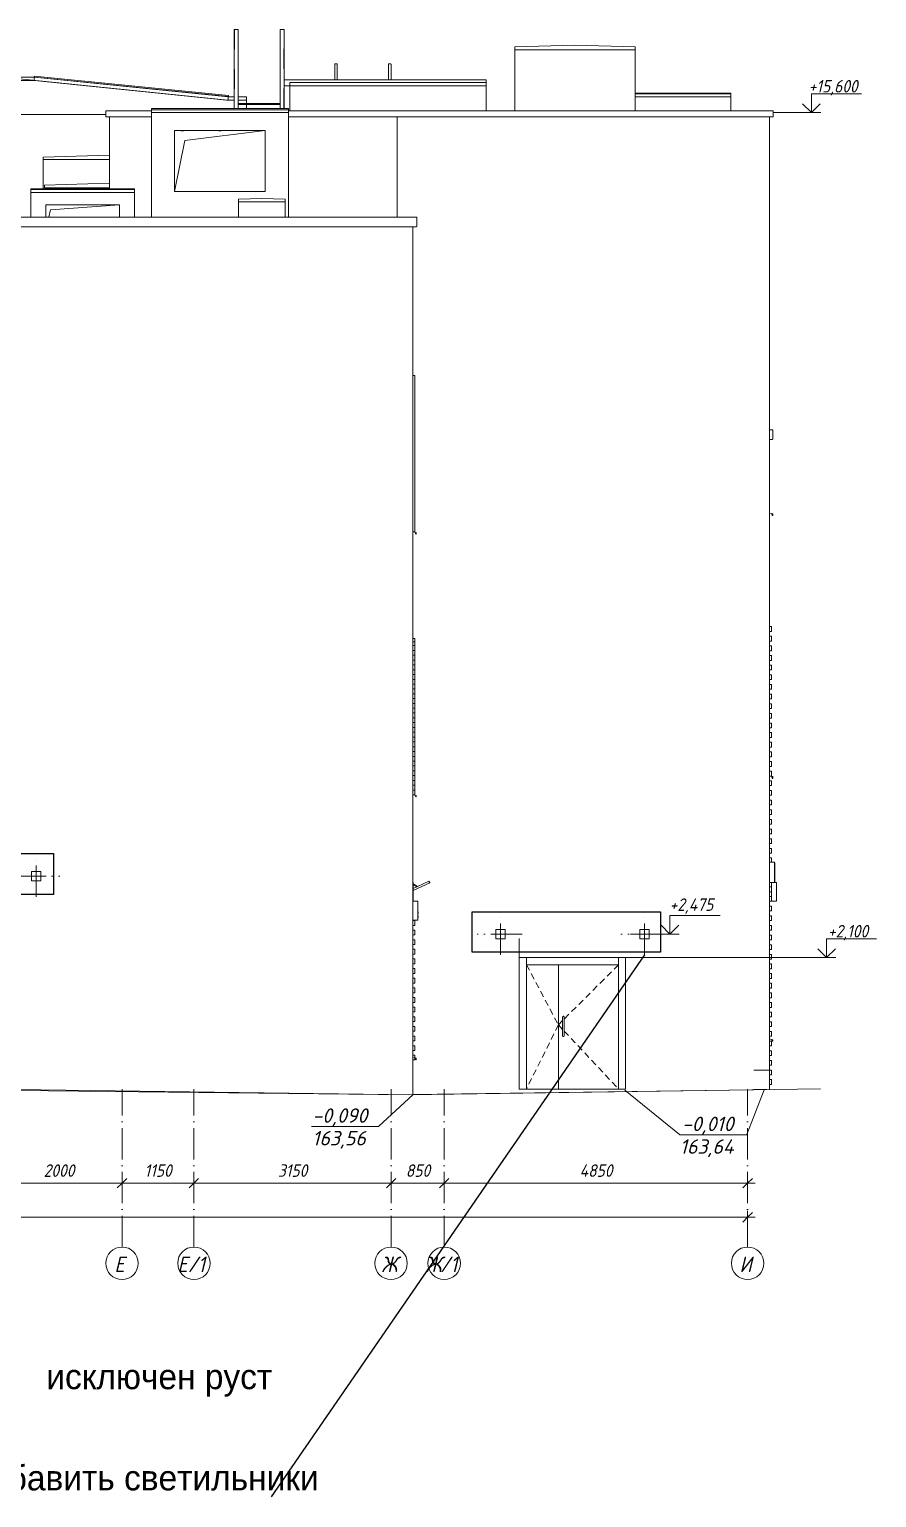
# Model space of a CAD drawing. Header units: millimetres. Extents: x -2128 to 116635, y -18248 to 18481.
# Drawn here: x 15519 to 29062, y -6529 to 16930 of the extents above; entities that cross this region are included whole.
import ezdxf

# ---------------------------------------------------------------- set-up
doc = ezdxf.new("R2010")
doc.units = ezdxf.units.MM
for name, pattern in [('200_ШТРИХ__ш1_п0_6_', [160, 100, -60]), ('50_200_ШТРИХ_1Т_ш5_п1_п1_', [700, 500, -100, 0, -100]), ('Штрих', [635, 317.5, -317.5])]:
    doc.linetypes.add(name, pattern=pattern)
for name, color, linetype, lineweight in [('A-ANNO-DIMS', 7, 'Continuous', 9), ('A-ANNO-DIMS-100', 7, 'Continuous', 9), ('A-ANNO-NOTE', 7, 'Continuous', 9), ('A-DETL', 7, 'Continuous', 9), ('A-DETL-1', 7, 'Continuous', 5), ('A-DETL-CNTR', 7, '50_200_ШТРИХ_1Т_ш5_п1_п1_', 9), ('A-DOOR', 7, 'Continuous', 9), ('A-DOOR-1', 7, 'Continuous', 5), ('A-DOOR-2', 7, '200_ШТРИХ__ш1_п0_6_', 5), ('A-DOOR-FRAM', 7, 'Continuous', 5), ('A-DOOR-HDLN', 7, 'Штрих', 5), ('A-FLOR', 7, 'Continuous', 9), ('A-GENM', 7, 'Continuous', 9), ('A-GENM-HDLN', 7, 'Штрих', 5), ('A-GLAZ-1', 7, 'Continuous', 5), ('A-GLAZ-CWMG', 7, 'Continuous', 9), ('A-ROOF', 7, 'Continuous', 9), ('A-WALL', 7, 'Continuous', 5), ('G-ANNO-DIMS', 7, 'Continuous', 9), ('G-ANNO-DIMS-1', 7, 'Continuous', 20), ('I-WALL', 7, 'Continuous', 5), ('S-BEAM', 7, 'Continuous', 9), ('Оси', 7, 'Continuous', 9), ('Оси-1', 7, '50_200_ШТРИХ_1Т_ш5_п1_п1_', 9)]:
    doc.layers.add(name, color=color, linetype=linetype, lineweight=lineweight)
doc.styles.add('ISOCPEUR_I', font='isocpeui.ttf', dxfattribs={"width": 0.9, "height": 250})
doc.styles.add('ISOCPEUR_I_1', font='isocpeui.ttf', dxfattribs={"width": 0.9, "height": 200})
doc.styles.add('ISOCPEUR_I_2', font='isocpeui.ttf', dxfattribs={"height": 230})
doc.dimstyles.new('ISO-2_0_0_9К_Средний_с_подложкой_1', dxfattribs={"dimscale": 304.8, "dimtxt": 199.196235, "dimasz": 0.492126, "dimexe": 0.393701, "dimexo": 0, "dimgap": 0.131234, "dimtad": 1, "dimdec": 0, "dimzin": 0, "dimdsep": 46, "dimtxsty": 'ISOCPEUR_I_1', "dimblk1": 'OBLIQUE', "dimblk2": 'OBLIQUE', "dimsah": 1, "dimcen": 0.09, "dimdle": 0.393701, "dimazin": 0, "dimtfac": 1, "dimtdec": 4, "dimtix": 1, "dimtmove": 2, "dimatfit": 3, "dimfxl": 1, "dimtvp": 1, "dimtfill": 1, "dimtolj": 1, "dimtzin": 0, "dimarcsym": 2})

# ---------------------------------------------------------------- blocks, each defined once
blk = doc.blocks.new('Ось сетки - Круг_Ø6_00__ISO-2_5_0_9K_ кружки поменьше-23056867-АР2_Фасад А-___')
at = {"layer": 'Оси'}
blk.add_circle((0, -2785), 260, dxfattribs=at)
blk = doc.blocks.new('DIMBLOCK13-АР2_Фасад А-___')
at = {"layer": 'A-ANNO-DIMS-100', "transparency": 16777216}
for p, q in [((-120, -2050), (27120, -2050)), ((0, -1944), (0, -2170)), ((0, -2050), (0, -1944)), ((27000, -1944), (27000, -2170)), ((27000, -2050), (27000, -1944))]:
    blk.add_line(p, q, dxfattribs=at)
at = {"layer": 'A-ANNO-DIMS-100', "lineweight": 20, "transparency": 16777216}
for p, q in [((0, -2050), (-75, -2125)), ((0, -2050), (75, -1975)), ((27000, -2050), (26925, -2125)), ((27000, -2050), (27075, -1975))]:
    blk.add_line(p, q, dxfattribs=at)
at = {"layer": 'A-ANNO-DIMS-100', "color": 0, "transparency": 16777216, "insert": (13454, -1749), "char_height": 200, "width": 758.48, "attachment_point": 1, "line_spacing_factor": 1.149209, "style": 'ISOCPEUR_I_1', "bg_fill": 3, "box_fill_scale": 1.25, "bg_fill_color": 256, "bg_fill_true_color": 13158600, "bg_fill_transparency": 0}
blk.add_mtext('27000', dxfattribs=at)
blk = doc.blocks.new('_Oblique')
at = {"color": 0, "linetype": 'ByBlock', "lineweight": -2}
blk.add_line((-0.5, -0.5), (0.5, 0.5), dxfattribs=at)

msp = doc.modelspace()

# ---------------------------------------------------------------- hatches: boundary and pattern name
at = {"layer": 'A-GENM'}
for points in [[(27460, 3007), (27460.6, 3007), (27460, 3192)], [(27461.8, 3115.8), (27461.8, 3128.3), (27460.6, 3128.3), (27460.6, 3115.8)], [(27461.8, 3113.3), (27461.8, 3115.8), (27460.6, 3115.8), (27460.6, 3113.3)], [(27461.8, 3108.6), (27461.8, 3113.3), (27460.6, 3113.3), (27460.6, 3108.6)], [(27461.8, 3104.5), (27461.8, 3108.6), (27460.6, 3108.6), (27460.6, 3104.5)], [(27461.8, 3062.5), (27461.8, 3063), (27460.6, 3062.5)], [(27461.8, 3057.3), (27461.8, 3062.5), (27460.6, 3062.5), (27460.6, 3057.3)], [(27461.8, 3050.9), (27461.8, 3057.3), (27460.6, 3057.3), (27460.6, 3050.9)], [(27460.6, 3045.2), (27461.8, 3045.2), (27461.8, 3050.9), (27460.6, 3050.9), (27460.6, 3048.4)], [(21730, 2707), (21730.6, 2707), (21730, 2993)], [(21731.8, 2823.7), (21731.8, 2827.9), (21730.6, 2827.9), (21730.6, 2823.7)], [(21731.8, 2816.5), (21731.8, 2820.7), (21730.6, 2820.7), (21730.6, 2816.5)], [(21731.8, 2815.8), (21731.8, 2816.5), (21730.6, 2815.8)], [(21731.8, 2814.6), (21731.8, 2815.8), (21730.6, 2815.8), (21730.6, 2814.6)], [(27461.8, 3041.1), (27461.8, 3045.2), (27460.6, 3045.2), (27460.6, 3041.1)], [(21731.8, 2810.5), (21731.8, 2814.6), (21730.6, 2814.6), (21730.6, 2810.5)], [(21731.8, 2805.1), (21731.8, 2809.2), (21730.6, 2809.2), (21730.6, 2805.1)], [(21731.8, 2760.8), (21731.8, 2763.9), (21730.6, 2763.9), (21730.6, 2760.8)], [(21731.8, 2745.2), (21731.8, 2760.8), (21730.6, 2760.8), (21730.6, 2745.2)], [(21731.8, 2741.1), (21731.8, 2745.2), (21730.6, 2745.2), (21730.6, 2741.1)]]:
    msp.add_hatch(color=256, dxfattribs=at).paths.add_polyline_path(points, flags=0)
h = msp.add_hatch(color=256, dxfattribs=at)
h.paths.add_polyline_path([(21731.8, 2820.7), (21731.8, 2823.7), (21730.6, 2823.7), (21730.6, 2820.7)], flags=0)
h.paths.add_polyline_path([(21731.8, 2827.9), (21731.8, 2829), (21730.6, 2827.9)], flags=0)

# ---------------------------------------------------------------- linework, layer by layer
at = {"color": 1}
for p, q in [((10231, 3762), (15907, 3762)), ((15907, 3762), (15907, 3106)), ((15907, 3106), (10231, 3106)), ((22598, 2829), (25605, 2829)), ((22598, 2185), (22598, 2829)), ((25605, 2829), (25605, 2185)), ((25605, 2185), (22598, 2185))]:
    msp.add_line(p, q, dxfattribs=at)
at = {"layer": 'A-ANNO-DIMS'}
for p, q in [((17000, -1398.7), (17000, -1624.7)), ((17000, -1504.7), (17000, -1398.7)), ((17000, -1398.7), (17000, -1624.7)), ((17000, -1504.7), (17000, -1398.7)), ((18150, -1398.7), (18150, -1624.7)), ((18150, -1504.7), (18150, -1398.7)), ((18150, -1398.7), (18150, -1624.7)), ((18150, -1504.7), (18150, -1398.7)), ((21300, -1398.7), (21300, -1624.7)), ((21300, -1504.7), (21300, -1398.7)), ((21300, -1398.7), (21300, -1624.7)), ((21300, -1504.7), (21300, -1398.7)), ((22150, -1398.7), (22150, -1624.7)), ((22150, -1504.7), (22150, -1398.7)), ((27000, -1398.7), (27000, -1624.7)), ((27000, -1504.7), (27000, -1398.7)), ((15000, -1504.7), (17000, -1504.7)), ((17000, -1504.7), (18150, -1504.7)), ((18150, -1504.7), (21300, -1504.7)), ((21300, -1504.7), (22150, -1504.7))]:
    msp.add_line(p, q, dxfattribs=at)
at = {"layer": 'A-ANNO-DIMS', "lineweight": 20}
for p, q in [((17000, -1504.7), (16925, -1579.7)), ((17000, -1504.7), (16925, -1579.7)), ((17000, -1504.7), (17075, -1429.7)), ((17000, -1504.7), (17075, -1429.7)), ((18150, -1504.7), (18075, -1579.7)), ((18150, -1504.7), (18075, -1579.7)), ((18150, -1504.7), (18225, -1429.7)), ((18150, -1504.7), (18225, -1429.7)), ((21300, -1504.7), (21225, -1579.7)), ((21300, -1504.7), (21225, -1579.7)), ((21300, -1504.7), (21375, -1429.7)), ((21300, -1504.7), (21375, -1429.7)), ((22150, -1504.7), (22075, -1579.7)), ((22150, -1504.7), (22225, -1429.7)), ((27000, -1504.7), (26925, -1579.7)), ((27000, -1504.7), (27075, -1429.7))]:
    msp.add_line(p, q, dxfattribs=at)
at = {"layer": 'A-ANNO-NOTE'}
for p, q in [((21651, -91), (21102.7, -594.6)), ((25038.1, -17.6), (25912.6, -728)), ((27263.7, -13.5), (26987.4, -728)), ((21102.7, -597.7), (20027.9, -597.7)), ((26987.4, -731.1), (25912.6, -731.1))]:
    msp.add_line(p, q, dxfattribs=at)
at = {"layer": 'A-DETL'}
msp.add_line((23350, 1843), (23350, 2403), dxfattribs=at)
at = {"layer": 'A-DETL-1'}
for p, q in [((27407.8, 15600), (27767.8, 15600)), ((15555, 3475), (15555, 3325)), ((15705, 3475), (15555, 3475)), ((15555, 3325), (15705, 3325)), ((15705, 3325), (15705, 3475)), ((23125, 2549.5), (22975, 2549.5)), ((22975, 2549.5), (22975, 2399.5)), ((22975, 2399.5), (23125, 2399.5)), ((23125, 2399.5), (23125, 2549.5)), ((25425, 2549.5), (25275, 2549.5)), ((25275, 2549.5), (25275, 2399.5)), ((25275, 2399.5), (25425, 2399.5)), ((25425, 2399.5), (25425, 2549.5)), ((28162.7, 2.7), (21580, -95)), ((21580, -95), (15347.3, -25.2))]:
    msp.add_line(p, q, dxfattribs=at)
at = {"layer": 'A-DETL-CNTR'}
for p, q in [((15630, 3070), (15630, 3710)), ((15285.9, 3400), (16005.9, 3400)), ((23050, 2144.5), (23050, 2784.5)), ((25350, 2144.5), (25350, 2784.5)), ((23394.1, 2474.5), (22674.1, 2474.5)), ((25694.1, 2474.5), (24974.1, 2474.5))]:
    msp.add_line(p, q, dxfattribs=at)
at = {"layer": 'A-DOOR'}
for p, q in [((24042.5, 1150), (24042.5, 850)), ((24042.5, 1150), (24042.5, 850)), ((24067.5, 850), (24067.5, 1150)), ((24067.5, 850), (24067.5, 1150))]:
    msp.add_line(p, q, dxfattribs=at)
for centre, start, end in [((24055, 1150), 0, 180), ((24055, 850), 180, 360)]:
    msp.add_arc(centre, 12.5, start, end, dxfattribs=at)
for points, knots in [([(24042.5, 1150), (24042.5, 1150.3), (24042.5, 1150.8), (24042.6, 1151.6), (24042.7, 1152.4), (24042.9, 1153.2), (24043.2, 1154), (24043.4, 1154.8), (24043.8, 1155.5), (24044.2, 1156.3), (24044.6, 1156.9), (24045.2, 1157.8), (24046, 1158.7), (24046.8, 1159.4), (24047.6, 1160.1), (24048.7, 1160.9), (24050.2, 1161.6), (24052.3, 1162.3), (24053.9, 1162.5), (24055, 1162.5)], [0.5, 0.5, 0.5, 0.5, 0.52083333, 0.54166667, 0.5625, 0.58333333, 0.60416667, 0.625, 0.64583333, 0.66666667, 0.6875, 0.70833333, 0.75, 0.77083333, 0.79166667, 0.83333333, 0.875, 0.91666667, 1, 1, 1, 1]), ([(24058.2, 1162.1), (24058.8, 1161.9), (24059.8, 1161.6), (24061.3, 1160.9), (24062.4, 1160.1), (24063.2, 1159.4), (24063.6, 1159), (24063.8, 1158.8)], [0.08333333, 0.08333333, 0.08333333, 0.08333333, 0.125, 0.16666667, 0.20833333, 0.22916667, 0.25, 0.25, 0.25, 0.25]), ([(24055, 837.5), (24053.9, 837.5), (24052.3, 837.7), (24050.2, 838.4), (24048.7, 839.1), (24047.6, 839.9), (24046.8, 840.6), (24046, 841.3), (24045.2, 842.2), (24044.6, 843.1), (24044.2, 843.7), (24043.8, 844.5), (24043.4, 845.2), (24043.2, 846), (24042.9, 846.8), (24042.7, 847.6), (24042.6, 848.4), (24042.5, 849.2), (24042.5, 849.7), (24042.5, 850)], [-1, -1, -1, -1, -0.91666667, -0.875, -0.83333333, -0.79166667, -0.77083333, -0.75, -0.70833333, -0.6875, -0.66666667, -0.64583333, -0.625, -0.60416667, -0.58333333, -0.5625, -0.54166667, -0.52083333, -0.5, -0.5, -0.5, -0.5]), ([(24055, 837.5), (24056.1, 837.5), (24057.7, 837.7), (24059.8, 838.4), (24061.3, 839.1), (24062.4, 839.9), (24063.2, 840.6), (24064, 841.3), (24064.9, 842.4), (24065.7, 843.5), (24066.2, 844.5), (24066.6, 845.2), (24066.8, 846), (24067.1, 846.8), (24067.3, 847.6), (24067.4, 848.4), (24067.5, 849.2), (24067.5, 849.7), (24067.5, 850)], [0, 0, 0, 0, 0.08333333, 0.125, 0.16666667, 0.20833333, 0.22916667, 0.25, 0.29166667, 0.33333333, 0.35416667, 0.375, 0.39583333, 0.41666667, 0.4375, 0.45833333, 0.47916667, 0.5, 0.5, 0.5, 0.5])]:
    msp.add_open_spline(points, degree=3, knots=knots, dxfattribs=at)
msp.add_open_spline([(24065.8, 1156.3), (24066, 1156), (24066.2, 1155.5), (24066.6, 1154.8), (24066.8, 1154), (24067.1, 1153.2), (24067.3, 1152.4), (24067.4, 1151.6), (24067.5, 1150.8), (24067.5, 1150.3), (24067.5, 1150)], degree=3, dxfattribs=at)
at = {"layer": 'A-DOOR-1'}
for p, q in [((23975, 1985), (23465, 1985)), ((23465, 1985), (23465, 0)), ((24935, 1985), (23975, 1985)), ((23975, 0), (23975, 1985)), ((23975, 0), (23975, 1985)), ((24935, 1985), (24935, 0))]:
    msp.add_line(p, q, dxfattribs=at)
at = {"layer": 'A-DOOR-2'}
for p, q in [((23463.6, 1985), (23975, 1025)), ((24936.4, 1985), (24067.5, 1117.4)), ((23975, 1025), (23465, 0)), ((24042.5, 1092.4), (23975, 1025)), ((23975, 1025), (24042.5, 952.9)), ((24067.5, 926.2), (24935, 0))]:
    msp.add_line(p, q, dxfattribs=at)
at = {"layer": 'A-DOOR-FRAM'}
for p, q in [((23465, 1985), (23465, 2100)), ((23465, 2100), (23465, 0)), ((24935, 1985), (23465, 1985)), ((24935, 2100), (24935, 1985)), ((24935, 2100), (24935, 0))]:
    msp.add_line(p, q, dxfattribs=at)
at = {"layer": 'A-DOOR-HDLN'}
for p, q in [((25050, 2100), (23350, 2100)), ((23350, 0), (23350, 2100)), ((25050, 2100), (23350, 2100)), ((23350, 0), (23350, 2100)), ((25050, 0), (25050, 2100)), ((25050, 0), (25050, 2100))]:
    msp.add_line(p, q, dxfattribs=at)
at = {"layer": 'A-FLOR'}
for p, q in [((15260, 16165), (15595, 16165)), ((15595, 16115), (15260, 16115)), ((15595, 16165), (15595, 16114.9)), ((18697, 15850), (15595, 16165)), ((15595, 16114.9), (18668.3, 15800)), ((18792.2, 15800), (18668.3, 15800)), ((18697, 15850), (18792.2, 15850)), ((18697, 15850), (18697, 15800)), ((18855.2, 15850), (18990, 15850)), ((18990, 15800), (18855.2, 15800)), ((18990, 15850), (18990, 15800)), ((21510, -89.6), (21510, -94.2))]:
    msp.add_line(p, q, dxfattribs=at)
at = {"layer": 'A-GENM'}
for p, q in [((18792.2, 16930), (18855.2, 16930)), ((18792.2, 15667), (18792.2, 16930)), ((18855.2, 16930), (18855.2, 15667)), ((19529.2, 16930), (19592.2, 16930)), ((19529.2, 15667), (19529.2, 16930)), ((19592.2, 16930), (19592.2, 15667)), ((20400, 16372.6), (20400, 16124)), ((20432, 16380.6), (20408, 16380.6)), ((20440, 16124), (20440, 16372.6)), ((21260, 16372.6), (21260, 16124)), ((21292, 16380.6), (21268, 16380.6)), ((21268, 16380.6), (21292, 16380.6)), ((21300, 16124), (21300, 16372.6)), ((19529.2, 15748), (18855.2, 15748)), ((18855.2, 15730), (19529.2, 15730)), ((16743.2, 15629.9), (16743.2, 15529.9)), ((17470, 15629.9), (16743.2, 15629.9)), ((16743.2, 15529.9), (17470, 15529.9)), ((27407.8, 15629.9), (19660, 15629.9)), ((19660, 15529.9), (27407.8, 15529.9)), ((27407.8, 15629.9), (27407.8, 15529.9)), ((27410, 15629.9), (27407.8, 15629.8)), ((27407.8, 15629.9), (27410, 15629.9)), ((27409, 15628.8), (27407.8, 15628.8)), ((27409, 15531.9), (27407.8, 15532.7)), ((27407.8, 15531.5), (27410, 15530)), ((27410, 15530), (27407.8, 15530)), ((27409, 15531.9), (27409, 15628.8)), ((27410, 15629.9), (27410, 15530)), ((-410, 13930), (21710, 13930)), ((21710, 13930), (21710, 13783)), ((-402.9, 13775.9), (21702.9, 13775.9)), ((27400.1, 10529.7), (27350, 10529.7)), ((27350, 10376.9), (27393, 10376.9)), ((27400.1, 10384), (27400.1, 10529.7)), ((27430, 3625), (27350, 3625)), ((27430, 3625), (27430, 3590)), ((27432, 3615), (27430, 3615)), ((27432, 3615), (27430, 3615)), ((27430, 3590), (27430, 3335)), ((27432, 3615), (27432, 3590)), ((27432, 3611.7), (27432, 3615)), ((27432, 3615), (27432, 3611.7)), ((27432, 3611.7), (27432, 3615)), ((27432, 3590), (27432, 3335)), ((21655, 3298), (21650, 3298)), ((21655, 3298), (21655, 3000)), ((21655, 3170.1), (21919.6, 3293.5)), ((21655, 3170.1), (21917.7, 3293.5)), ((21904.9, 3320.6), (21722.6, 3235)), ((21906.9, 3320.6), (21904.8, 3319.7)), ((27350, 3300), (27430, 3300)), ((27380, 3229.8), (27380, 3300)), ((27430, 3335), (27430, 3300)), ((27430, 3310), (27432, 3310)), ((27430, 3310), (27432, 3310)), ((27460, 3300), (27430, 3300)), ((27432, 3335), (27432, 3310)), ((27432, 3310), (27432, 3313.3)), ((27432, 3313.3), (27432, 3310)), ((27432, 3310), (27432, 3313.3)), ((27460, 3300), (27460, 3000)), ((27460, 3293), (27460.6, 3293)), ((27460.6, 3293), (27460.6, 3007)), ((21722.7, 3235), (21655, 3276)), ((21723.2, 3235), (21655, 3276)), ((21655, 3264.3), (21711.8, 3229.9)), ((21655, 3264.3), (21666.4, 3257.5)), ((21655, 3264.3), (21711.8, 3229.9)), ((21711.9, 3229.9), (21655, 3203.2)), ((21679.6, 3214.7), (21678, 3213.9)), ((27380, 3075.5), (27380, 3152.5)), ((27460.6, 3128.7), (27461.8, 3128.7)), ((27460.6, 3128.7), (27461.8, 3128.7)), ((27460.6, 3128.3), (27461.8, 3128.3)), ((27460.6, 3115.8), (27461.8, 3115.8)), ((27460.6, 3113.3), (27461.8, 3113.3)), ((27460.6, 3113.3), (27461.8, 3113.3)), ((27461.8, 3108.6), (27460.6, 3108.6)), ((27460.6, 3104.5), (27461.8, 3104.5)), ((27460.6, 3065.3), (27461.8, 3065.3)), ((27460.6, 3065.3), (27461.8, 3065.3)), ((27460.6, 3065), (27461.8, 3065)), ((27460.6, 3063.9), (27461.8, 3063.9)), ((27460.6, 3063), (27461.8, 3063)), ((27460.6, 3063), (27461.8, 3063)), ((27461.8, 3062.5), (27460.6, 3062.5)), ((27460.6, 3062.5), (27461.8, 3062.5)), ((27460.6, 3057.3), (27461.8, 3057.3)), ((27460.6, 3050.9), (27461.8, 3050.9)), ((27461.8, 3128.3), (27461.8, 3115.8)), ((27461.8, 3115.8), (27461.8, 3113.3)), ((27461.8, 3115.8), (27461.8, 3113.3)), ((27461.8, 3113.3), (27461.8, 3108.6)), ((27461.8, 3108.6), (27461.8, 3104.5)), ((27461.8, 3065.3), (27461.8, 3063)), ((27461.8, 3065.3), (27461.8, 3063)), ((27461.8, 3065), (27461.8, 3062.5)), ((27461.8, 3062.5), (27461.8, 3057.3)), ((27461.8, 3057.3), (27461.8, 3050.9)), ((27461.8, 3050.9), (27461.8, 3045.2)), ((21730, 3000), (21650, 3000)), ((21730, 3000), (21730, 2700)), ((21730, 2993), (21730.6, 2993)), ((21730.6, 2993), (21730.6, 2707)), ((21730.6, 2829.3), (21731.8, 2829.3)), ((21730.6, 2829.3), (21731.8, 2829.3)), ((21730.6, 2829.3), (21731.8, 2829.3)), ((21730.6, 2829), (21731.8, 2829)), ((21730.6, 2827.9), (21731.8, 2827.9)), ((21730.6, 2823.7), (21731.8, 2823.7)), ((21730.6, 2823.6), (21731.8, 2823.6)), ((21730.6, 2823.4), (21731.8, 2823.4)), ((21730.6, 2821.3), (21731.8, 2821.3)), ((21730.6, 2820.7), (21731.8, 2820.7)), ((21730.6, 2816.5), (21731.8, 2816.5)), ((21730.6, 2816), (21731.8, 2816)), ((21730.6, 2815.8), (21731.8, 2815.8)), ((21730.6, 2815.4), (21731.8, 2815.4)), ((21731.8, 2829.3), (21731.8, 2827.9)), ((21731.8, 2827.9), (21731.8, 2823.7)), ((21731.8, 2823.7), (21731.8, 2823.4)), ((21731.8, 2823.7), (21731.8, 2820.7)), ((21731.8, 2823.6), (21731.8, 2820.7)), ((21731.8, 2820.7), (21731.8, 2816.5)), ((21731.8, 2816.5), (21731.8, 2813.6)), ((21731.8, 2815.8), (21731.8, 2814.6)), ((27460, 3000), (27380, 3000)), ((27460, 3007), (27460.6, 3007)), ((27460.6, 3045.2), (27461.8, 3045.2)), ((27460.6, 3041.1), (27461.8, 3041.1)), ((27461.8, 3045.2), (27461.8, 3041.1)), ((21730, 2700), (21650, 2700)), ((21730, 2707), (21730.6, 2707)), ((21730.6, 2814.9), (21731.8, 2814.9)), ((21731.8, 2814.6), (21730.6, 2814.6)), ((21730.6, 2813.6), (21731.8, 2813.6)), ((21730.6, 2813), (21731.8, 2813)), ((21730.6, 2811), (21731.8, 2811)), ((21730.6, 2810.5), (21731.8, 2810.5)), ((21730.6, 2809.8), (21731.8, 2809.8)), ((21730.6, 2809.8), (21731.8, 2809.8)), ((21730.6, 2809.2), (21731.8, 2809.2)), ((21731.8, 2809.2), (21730.6, 2809.2)), ((21730.6, 2808.9), (21731.8, 2808.9)), ((21730.6, 2805.1), (21731.8, 2805.1)), ((21730.6, 2765.3), (21731.8, 2765.3)), ((21730.6, 2765.3), (21731.8, 2765.3)), ((21730.6, 2765.3), (21731.8, 2765.3)), ((21730.6, 2765.3), (21731.8, 2765.3)), ((21730.6, 2764.6), (21731.8, 2764.6)), ((21730.6, 2764.2), (21731.8, 2764.2)), ((21730.6, 2763.9), (21731.8, 2763.9)), ((21730.6, 2762.6), (21731.8, 2762.6)), ((21730.6, 2760.8), (21731.8, 2760.8)), ((21730.6, 2760.2), (21731.8, 2760.2)), ((21730.6, 2759.1), (21731.8, 2759.1)), ((21730.6, 2757.9), (21731.8, 2757.9)), ((21730.6, 2745.2), (21731.8, 2745.2)), ((21730.6, 2744.9), (21731.8, 2744.9)), ((21730.6, 2741.1), (21731.8, 2741.1)), ((21731.8, 2814.9), (21731.8, 2814.6)), ((21731.8, 2814.6), (21731.8, 2810.5)), ((21731.8, 2813.6), (21731.8, 2811)), ((21731.8, 2811), (21731.8, 2809.2)), ((21731.8, 2810.5), (21731.8, 2808.9)), ((21731.8, 2810.5), (21731.8, 2809.2)), ((21731.8, 2810.5), (21731.8, 2809.2)), ((21731.8, 2810.5), (21731.8, 2809.2)), ((21731.8, 2809.2), (21731.8, 2805.1)), ((21731.8, 2765.3), (21731.8, 2762.6)), ((21731.8, 2765.3), (21731.8, 2763.9)), ((21731.8, 2765.3), (21731.8, 2763.9)), ((21731.8, 2765.3), (21731.8, 2763.9)), ((21731.8, 2763.9), (21731.8, 2760.8)), ((21731.8, 2762.6), (21731.8, 2760.2)), ((21731.8, 2760.8), (21731.8, 2745.2)), ((21731.8, 2760.2), (21731.8, 2757.9)), ((21731.8, 2745.2), (21731.8, 2741.1))]:
    msp.add_line(p, q, dxfattribs=at)
at = {"layer": 'A-GENM', "flags": 128}
for points in [[(20408, 16380.6), (20406.2, 16380.4), (20404.5, 16379.8), (20403, 16378.9), (20401.7, 16377.6), (20400.8, 16376.1), (20400.2, 16374.4), (20400, 16372.6)], [(20440, 16372.6), (20439.8, 16374.4), (20439.2, 16376.1), (20438.3, 16377.6), (20437, 16378.9), (20435.5, 16379.8), (20433.8, 16380.4), (20432, 16380.6)], [(21268, 16380.6), (21266.2, 16380.4), (21264.5, 16379.8), (21263, 16378.9), (21261.7, 16377.6), (21260.8, 16376.1), (21260.2, 16374.4), (21260, 16372.6)], [(21260, 16372.6), (21260.2, 16374.4), (21260.8, 16376.1), (21261.7, 16377.6), (21263, 16378.9), (21264.5, 16379.8), (21266.2, 16380.4), (21268, 16380.6)], [(21300, 16372.6), (21299.8, 16374.4), (21299.2, 16376.1), (21298.3, 16377.6), (21297, 16378.9), (21295.5, 16379.8), (21293.8, 16380.4), (21292, 16380.6)], [(21292, 16380.6), (21293.8, 16380.4), (21295.5, 16379.8), (21297, 16378.9), (21298.3, 16377.6), (21299.2, 16376.1), (21299.8, 16374.4), (21300, 16372.6)]]:
    msp.add_lwpolyline(points, dxfattribs=at)
at = {"layer": 'A-GENM'}
for centre, major_axis, ratio, start_param, end_param in [((21911.3, 3307.1), (-6.4, 13.6), 0.1104511, 6.2313408, 9.3729335), ((21911.3, 3307.1), (-6.4, 13.6), 0.1104511, 6.2313408, 6.2831853), ((21911.3, 3307.1), (-6.4, 13.6), 0.1104511, 5.9695414, 6.2313408), ((21911.3, 3307.1), (-6.4, 13.6), 0.1104511, 3.0897482, 6.2313408), ((21913.2, 3307.1), (-6.3, 13.6), 0.0001712, 3.1415927, 6.2831055)]:
    msp.add_ellipse(centre, major_axis=major_axis, ratio=ratio, start_param=start_param, end_param=end_param, dxfattribs=at)
for points, knots in [([(21710, 13783), (21710, 13782.5), (21709.9, 13781.3), (21709.4, 13780), (21708.8, 13779), (21708.3, 13778.4), (21707.7, 13777.8), (21707, 13777.2), (21706.3, 13776.8), (21705.5, 13776.4), (21704.7, 13776.1), (21703.9, 13776), (21703, 13775.9), (21702.5, 13775.9), (21702.2, 13776)], [0, 0, 0, 0, 0.11111111, 0.22222222, 0.27777778, 0.33333333, 0.38888889, 0.44444444, 0.5, 0.55555556, 0.61111111, 0.66666667, 0.72222222, 0.77777778, 0.77777778, 0.77777778, 0.77777778]), ([(27392.3, 10377), (27392.5, 10376.9), (27393.1, 10376.9), (27393.9, 10377), (27394.8, 10377.1), (27395.6, 10377.4), (27396.4, 10377.8), (27397.1, 10378.2), (27397.7, 10378.8), (27398.3, 10379.4), (27398.9, 10380), (27399.4, 10381), (27399.9, 10382.3), (27400.1, 10383.5), (27400.1, 10384)], [0.22222222, 0.22222222, 0.22222222, 0.22222222, 0.27777778, 0.33333333, 0.38888889, 0.44444444, 0.5, 0.55555556, 0.61111111, 0.66666667, 0.72222222, 0.77777778, 0.88888889, 1, 1, 1, 1]), ([(21712.1, 3230), (21712.2, 3230), (21712.2, 3230), (21712.4, 3230.1), (21712.6, 3230.1), (21712.8, 3230.2), (21713, 3230.3), (21713.2, 3230.3), (21713.3, 3230.4), (21713.6, 3230.4), (21713.9, 3230.5), (21714.2, 3230.6), (21714.4, 3230.7), (21714.6, 3230.8), (21714.8, 3230.8), (21715.1, 3230.9), (21715.5, 3231.1), (21715.9, 3231.2), (21716.3, 3231.4), (21716.7, 3231.6), (21717.2, 3231.8), (21717.6, 3232), (21718, 3232.2), (21718.5, 3232.4), (21719.1, 3232.7), (21719.7, 3233.1), (21720.5, 3233.6), (21721.4, 3234.2), (21722.3, 3234.8), (21722.6, 3235), (21722.7, 3235)], [0.11111111, 0.11111111, 0.11111111, 0.11111111, 0.125, 0.13888889, 0.16666667, 0.19444444, 0.20833333, 0.22222222, 0.23611111, 0.25, 0.27777778, 0.30555556, 0.31944444, 0.33333333, 0.34722222, 0.36111111, 0.38888889, 0.41666667, 0.44444444, 0.47222222, 0.5, 0.52777778, 0.55555556, 0.58333333, 0.61111111, 0.66666667, 0.72222222, 0.77777778, 0.88888889, 1, 1, 1, 1])]:
    msp.add_open_spline(points, degree=3, knots=knots, dxfattribs=at)
msp.add_open_spline([(27392.3, 10377), (27392.5, 10376.9), (27392.7, 10376.9), (27393, 10376.9)], degree=3, dxfattribs=at)
at = {"layer": 'A-GENM-HDLN'}
for p, q in [((18798.2, 16930), (18798.2, 15667)), ((19586.2, 15667), (19586.2, 16930))]:
    msp.add_line(p, q, dxfattribs=at)
at = {"layer": 'A-GLAZ-1'}
for p, q in [((18002.5, 15152.5), (19290, 15315)), ((17840, 14340), (18002.5, 15152.5)), ((15856.7, 14048.3), (16960, 14125)), ((15833, 13930), (15856.7, 14048.3)), ((27400, 9188), (27350, 9202.5)), ((27350, 9201.5), (27399, 9187.2)), ((27389.8, 9177.4), (27388.9, 9177.1)), ((27388.9, 9177.1), (27394, 9163)), ((27394.7, 9164), (27389.8, 9177.4)), ((27394, 9163), (27400, 9163)), ((27399, 9164), (27394.7, 9164)), ((27399, 9187.2), (27399, 9164)), ((27400, 9163), (27400, 9188)), ((21700, 8891), (21650, 8902.5)), ((21650, 8901.5), (21699, 8890.2)), ((21689.8, 8880.4), (21688.9, 8880.1)), ((21688.9, 8880.1), (21694, 8866)), ((21694.7, 8867), (21689.8, 8880.4)), ((21694, 8866), (21700, 8866)), ((21699, 8867), (21694.7, 8867)), ((21699, 8890.2), (21699, 8867)), ((21700, 8866), (21700, 8891)), ((27400, 4988), (27350, 5002.5)), ((27350, 5001.5), (27399, 4987.2)), ((27400, 4991), (27350.2, 5002.5)), ((27367.2, 4997.5), (27399, 4990.2)), ((27389.8, 4980.4), (27388.9, 4980.1)), ((27388.9, 4980.1), (27389.8, 4977.4)), ((27389.8, 4977.4), (27388.9, 4977.1)), ((27388.9, 4977.1), (27394, 4963)), ((27394.7, 4967), (27389.8, 4980.4)), ((27394.7, 4964), (27389.8, 4977.4)), ((27394, 4966), (27399.1, 4966)), ((27394, 4963), (27400, 4963)), ((27399, 4967), (27394.7, 4967)), ((27399, 4964), (27394.7, 4964)), ((27399, 4990.2), (27399, 4988.3)), ((27399, 4987.2), (27399, 4964)), ((27400, 4988), (27400, 4991)), ((27400, 4963), (27400, 4988)), ((21700, 4691), (21650, 4702.5)), ((21650, 4701.5), (21699, 4690.2)), ((21689.8, 4680.4), (21688.9, 4680.1)), ((21688.9, 4680.1), (21694, 4666)), ((21694.7, 4667), (21689.8, 4680.4)), ((21694, 4666), (21700, 4666)), ((21699, 4667), (21694.7, 4667)), ((21699, 4690.2), (21699, 4667)), ((21700, 4666), (21700, 4691)), ((27400, 788), (27350, 802.5)), ((27350, 801.5), (27399, 787.2)), ((27389.8, 777.4), (27388.9, 777.1)), ((27388.9, 777.1), (27394, 763)), ((27394.7, 764), (27389.8, 777.4)), ((27394, 763), (27400, 763)), ((27399, 764), (27394.7, 764)), ((27399, 787.2), (27399, 764)), ((27400, 763), (27400, 788)), ((21700, 491), (21650, 502.5)), ((21650, 501.5), (21699, 490.2)), ((21689.8, 480.4), (21688.9, 480.1)), ((21688.9, 480.1), (21694, 466)), ((21694.7, 467), (21689.8, 480.4)), ((21699, 490.2), (21699, 467)), ((21700, 466), (21700, 491)), ((21694, 466), (21700, 466)), ((21699, 467), (21694.7, 467))]:
    msp.add_line(p, q, dxfattribs=at)
at = {"layer": 'A-GLAZ-CWMG'}
for p, q in [((15600.7, 16164.3), (15601.1, 16167.9)), ((15601.1, 16167.9), (15602.8, 16184.8)), ((15601.1, 16167.9), (17151.1, 16012.9)), ((15602.8, 16184.8), (17152.8, 16029.8)), ((17151.1, 16012.9), (18701.1, 15857.9)), ((17152.8, 16029.8), (18702.8, 15874.8)), ((18701.1, 15857.9), (18700.3, 15850)), ((18702.8, 15874.8), (18701.1, 15857.9))]:
    msp.add_line(p, q, dxfattribs=at)
at = {"layer": 'A-ROOF'}
for p, q in [((24240, 16677.8), (23280, 16649)), ((25200, 16649), (24240, 16677.8)), ((23280, 16605), (23280, 16649)), ((23280, 16605), (25200, 16605)), ((25200, 16649), (25200, 16605)), ((22823.1, 16124), (19592.2, 16124)), ((22823.1, 16030), (19592.2, 16030)), ((22823.1, 16124), (22823.1, 16030)), ((26730, 15912.2), (25200, 15912.2)), ((26730, 15899), (25200, 15899)), ((25200, 15853), (26730, 15853)), ((26730, 15912.2), (26730, 15855)), ((17470, 15600), (17470, 15667)), ((17470, 15667), (19660, 15667)), ((19660, 15644), (17470, 15644)), ((17470, 15600), (19660, 15600)), ((19660, 15667), (19660, 15600)), ((16800, 14921), (15740, 14889.7)), ((15740, 14850.7), (15740, 14889.7)), ((15740, 14850.7), (16800, 14850.7)), ((15540, 14325), (15540, 14384.1)), ((15540, 14384.1), (17200, 14384.1)), ((17200, 14369), (15540, 14369)), ((15540, 14325), (17200, 14325)), ((16800, 14470.2), (15760, 14439)), ((15760, 14400.7), (15760, 14439)), ((15760, 14400.7), (16800, 14400.7)), ((15780, 14384.1), (15780, 14400.7)), ((17200, 14384.1), (17200, 14325)), ((19235, 14230.2), (18860, 14219)), ((18860, 14175), (18860, 14219)), ((18860, 14175), (19610, 14175)), ((19610, 14219), (19235, 14230.2)), ((19610, 14219), (19610, 14175))]:
    msp.add_line(p, q, dxfattribs=at)
at = {"layer": 'A-WALL'}
for p, q in [((23280, 16605), (23280, 15629.9)), ((25200, 16605), (25200, 15629.9)), ((19681.2, 16080), (19681.2, 15629.9)), ((22823.1, 16080), (19681.2, 16080)), ((22823.1, 16030), (22823.1, 15629.9)), ((26730, 15854.9), (26730, 15629.9)), ((16743.2, 15570), (15250, 15570)), ((16800, 14384.1), (16800, 15529.9)), ((17470, 13930), (17470, 15600)), ((19660, 15600), (19660, 13930)), ((21400, 15529.9), (21400, 13930)), ((27350, 15529.9), (27350, 4200)), ((17840, 14340), (17840, 15315)), ((17840, 15315), (19290, 15315)), ((19290, 15315), (19290, 14340)), ((15740, 14850.7), (15740, 14384.1)), ((15540, 14325), (15540, 13930)), ((17200, 14325), (17200, 13930)), ((19290, 14340), (17840, 14340)), ((15780, 13930), (15780, 14125)), ((15780, 14125), (16960, 14125)), ((16960, 14125), (16960, 13930)), ((18860, 13930), (18860, 14175)), ((19610, 14175), (19610, 13930)), ((21650, 13776), (21650, -94)), ((27350, 4200), (27350, -9.3)), ((23350, 0), (23350, 2100)), ((23350, 2100), (25050, 2100)), ((25050, 2100), (25050, 0)), ((27100, 300), (27350, 300)), ((25050, 0), (23350, 0)), ((15310, -10), (21650, -91.6)), ((21650, -88.2), (27100, -11.8)), ((27100, -10), (27304.4, -10)), ((27100, -11.8), (27100, -10))]:
    msp.add_line(p, q, dxfattribs=at)
at = {"layer": 'G-ANNO-DIMS', "extrusion": (0, 0, -1)}
for p, q in [((28019, 15900), (28819, 15900)), ((28019, 15600), (28019, 15900)), ((27867.4, 15600), (28167.3, 15600)), ((25758.8, 2774.5), (26558.8, 2774.5)), ((25758.8, 2474.5), (25758.8, 2774.5)), ((25607.2, 2474.5), (25907.2, 2474.5)), ((28261.8, 2400), (29061.8, 2400)), ((28261.8, 2100), (28261.8, 2400)), ((28110.2, 2100), (28410.2, 2100))]:
    msp.add_line(p, q, dxfattribs=at)
at = {"layer": 'G-ANNO-DIMS'}
for p, q in [((27654.9, 15600), (28019, 15600)), ((25126.3, 2474.5), (25758.8, 2474.5)), ((24158.3, 2100), (28261.8, 2100))]:
    msp.add_line(p, q, dxfattribs=at)
at = {"layer": 'G-ANNO-DIMS-1', "extrusion": (0, 0, -1)}
for p, q in [((28019, 15600), (27877.6, 15741.4)), ((28019, 15600), (28160.4, 15741.4)), ((25758.8, 2474.5), (25617.4, 2615.9)), ((25758.8, 2474.5), (25900.2, 2615.9)), ((28261.8, 2100), (28120.4, 2241.4)), ((28261.8, 2100), (28403.3, 2241.4))]:
    msp.add_line(p, q, dxfattribs=at)
at = {"layer": 'I-WALL'}
for p, q in [((18692, 15797.6), (15260, 16149.3)), ((18692, 15797.6), (18692, 15800)), ((18990, 15800), (18990, 15747.9)), ((18990, 15730), (18990, 15667)), ((21650, 11401), (21680, 11401)), ((21680, 11401), (21680, 8900)), ((21656.6, 8900), (21650, 8900)), ((21680, 8900), (21661, 8900)), ((27350, 7387.5), (27380, 7387.5)), ((27380, 7310.5), (27350, 7310.5)), ((27380, 7387.5), (27380, 7310.5)), ((21650, 7200), (21680, 7200)), ((21680, 7145), (21650, 7145)), ((21650, 7083.7), (21680, 7083.7)), ((21680, 7200), (21680, 6315.7)), ((27350, 7233.5), (27380, 7233.5)), ((27380, 7156.5), (27350, 7156.5)), ((27350, 7079.5), (27380, 7079.5)), ((27380, 7233.5), (27380, 7156.5)), ((27380, 7079.5), (27380, 7002.5)), ((21680, 7006.7), (21650, 7006.7)), ((21650, 6929.7), (21680, 6929.7)), ((21680, 6852.7), (21650, 6852.7)), ((27380, 7002.5), (27350, 7002.5)), ((27350, 6925.5), (27380, 6925.5)), ((27380, 6848.5), (27350, 6848.5)), ((27380, 6925.5), (27380, 6848.5)), ((21650, 6775.7), (21680, 6775.7)), ((21680, 6698.7), (21650, 6698.7)), ((21650, 6621.7), (21680, 6621.7)), ((27350, 6771.5), (27380, 6771.5)), ((27380, 6694.5), (27350, 6694.5)), ((27350, 6617.5), (27380, 6617.5)), ((27380, 6771.5), (27380, 6694.5)), ((27380, 6617.5), (27380, 6540.5)), ((21680, 6544.7), (21650, 6544.7)), ((21650, 6469.7), (21680, 6469.7)), ((21680, 6392.7), (21650, 6392.7)), ((27380, 6540.5), (27350, 6540.5)), ((27350, 6463.5), (27380, 6463.5)), ((27380, 6386.5), (27350, 6386.5)), ((27380, 6463.5), (27380, 6386.5)), ((21650, 6315.7), (21680, 6315.7)), ((21680, 6238.7), (21650, 6238.7)), ((21650, 6161.1), (21680, 6161.1)), ((21680, 6315.7), (21680, 5391.6)), ((27350, 6309.5), (27380, 6309.5)), ((27380, 6232.5), (27350, 6232.5)), ((27350, 6155.5), (27380, 6155.5)), ((27380, 6309.5), (27380, 6232.5)), ((27380, 6155.5), (27380, 6078.5)), ((21680, 6084.1), (21650, 6084.1)), ((21650, 6007.8), (21680, 6007.8)), ((21680, 5930.8), (21650, 5930.8)), ((27380, 6078.5), (27350, 6078.5)), ((27350, 6001.5), (27380, 6001.5)), ((27380, 5924.5), (27350, 5924.5)), ((27380, 6001.5), (27380, 5924.5)), ((21650, 5853.5), (21680, 5853.5)), ((21680, 5776.5), (21650, 5776.5)), ((21650, 5699.5), (21680, 5699.5)), ((27350, 5847.5), (27380, 5847.5)), ((27380, 5770.5), (27350, 5770.5)), ((27350, 5693.5), (27380, 5693.5)), ((27380, 5847.5), (27380, 5770.5)), ((27380, 5693.5), (27380, 5616.5)), ((21680, 5622.5), (21650, 5622.5)), ((21650, 5545.4), (21680, 5545.4)), ((21680, 5468.4), (21650, 5468.4)), ((27380, 5616.5), (27350, 5616.5)), ((27350, 5539.5), (27380, 5539.5)), ((27380, 5462.5), (27350, 5462.5)), ((27380, 5539.5), (27380, 5462.5)), ((21650, 5391.6), (21680, 5391.6)), ((21680, 5314.6), (21650, 5314.6)), ((21650, 5238.1), (21680, 5238.1)), ((21680, 5161.1), (21650, 5161.1)), ((21680, 5391.6), (21680, 4700)), ((27350, 5385.5), (27380, 5385.5)), ((27380, 5308.5), (27350, 5308.5)), ((27350, 5231.5), (27380, 5231.5)), ((27380, 5385.5), (27380, 5308.5)), ((27380, 5231.5), (27380, 5154.5)), ((21650, 5083.6), (21680, 5083.6)), ((21680, 5006.6), (21650, 5006.6)), ((21650, 4929.8), (21680, 4929.8)), ((27380, 5154.5), (27350, 5154.5)), ((27350, 5077.5), (27380, 5077.5)), ((27353.6, 5000.5), (27350, 5000.5)), ((27380, 5000.5), (27359, 5000.5)), ((27380, 5077.5), (27380, 5000.5)), ((21680, 4852.8), (21650, 4852.8)), ((21650, 4777), (21680, 4777)), ((21656.6, 4700), (21650, 4700)), ((21661.1, 4699), (21650, 4699)), ((21680, 4700), (21661, 4700)), ((21680, 4699), (21665.5, 4699)), ((27350, 4923.5), (27380, 4923.5)), ((27380, 4846.5), (27350, 4846.5)), ((27350, 4769.5), (27380, 4769.5)), ((27380, 4692.5), (27350, 4692.5)), ((27380, 4923.5), (27380, 4846.5)), ((27380, 4769.5), (27380, 4692.5)), ((27350, 4615.5), (27380, 4615.5)), ((27380, 4538.5), (27350, 4538.5)), ((27350, 4461.5), (27380, 4461.5)), ((27380, 4615.5), (27380, 4538.5)), ((27380, 4461.5), (27380, 4384.5)), ((27380, 4384.5), (27350, 4384.5)), ((27350, 4307.5), (27380, 4307.5)), ((27380, 4230.5), (27350, 4230.5)), ((27380, 4307.5), (27380, 4230.5)), ((27350, 4153), (27380, 4153)), ((27380, 4076), (27350, 4076)), ((27350, 3999), (27380, 3999)), ((27380, 4153), (27380, 4076)), ((27380, 3999), (27380, 3922)), ((27380, 3922), (27350, 3922)), ((27350, 3845), (27380, 3845)), ((27380, 3768), (27350, 3768)), ((27380, 3845), (27380, 3768)), ((27350, 3691), (27380, 3691)), ((27380, 3691), (27380, 3625)), ((27350, 3229.8), (27380, 3229.8)), ((27380, 3152.5), (27350, 3152.5)), ((27350, 3075.5), (27380, 3075.5)), ((27380, 3229.8), (27380, 3152.5)), ((27380, 3075.5), (27380, 2998.5)), ((21655, 3002.6), (21680, 3002.6)), ((21680, 3002.6), (21680, 3000)), ((27380, 2998.5), (27350, 2998.5)), ((27350, 2921.5), (27380, 2921.5)), ((27380, 2844.5), (27350, 2844.5)), ((27380, 2921.5), (27380, 2844.5)), ((21650, 2691.7), (21680, 2691.7)), ((21680, 2614.7), (21650, 2614.7)), ((21680, 2691.7), (21680, 2614.7)), ((27350, 2767.5), (27380, 2767.5)), ((27380, 2690.5), (27350, 2690.5)), ((27350, 2613.5), (27380, 2613.5)), ((27380, 2767.5), (27380, 2690.5)), ((27380, 2613.5), (27380, 2536.5)), ((21650, 2537.7), (21680, 2537.7)), ((21680, 2460.7), (21650, 2460.7)), ((21650, 2383.7), (21680, 2383.7)), ((21680, 2537.7), (21680, 2460.7)), ((21680, 2383.7), (21680, 2306.7)), ((27380, 2536.5), (27350, 2536.5)), ((27350, 2459.5), (27380, 2459.5)), ((27380, 2382.5), (27350, 2382.5)), ((27380, 2459.5), (27380, 2382.5)), ((21680, 2306.7), (21650, 2306.7)), ((21650, 2231.7), (21680, 2231.7)), ((21680, 2154.7), (21650, 2154.7)), ((21680, 2231.7), (21680, 2154.7)), ((27350, 2305.5), (27380, 2305.5)), ((27380, 2228.5), (27350, 2228.5)), ((27350, 2151.5), (27380, 2151.5)), ((27380, 2305.5), (27380, 2228.5)), ((27380, 2151.5), (27380, 2074.5)), ((21650, 2077.7), (21680, 2077.7)), ((21680, 2000.7), (21650, 2000.7)), ((21650, 1923.1), (21680, 1923.1)), ((21680, 2077.7), (21680, 2000.7)), ((21680, 1923.1), (21680, 1846.1)), ((27380, 2074.5), (27350, 2074.5)), ((27350, 1997.5), (27380, 1997.5)), ((27380, 1920.5), (27350, 1920.5)), ((27380, 1997.5), (27380, 1920.5)), ((21680, 1846.1), (21650, 1846.1)), ((21650, 1769.8), (21680, 1769.8)), ((21680, 1692.8), (21650, 1692.8)), ((21680, 1769.8), (21680, 1692.8)), ((27350, 1843.5), (27380, 1843.5)), ((27380, 1766.5), (27350, 1766.5)), ((27350, 1689.5), (27380, 1689.5)), ((27380, 1843.5), (27380, 1766.5)), ((27380, 1689.5), (27380, 1612.5)), ((21650, 1615.5), (21680, 1615.5)), ((21680, 1538.5), (21650, 1538.5)), ((21650, 1461.5), (21680, 1461.5)), ((21680, 1615.5), (21680, 1538.5)), ((21680, 1461.5), (21680, 1384.5)), ((27380, 1612.5), (27350, 1612.5)), ((27350, 1535.5), (27380, 1535.5)), ((27380, 1458.5), (27350, 1458.5)), ((27380, 1535.5), (27380, 1458.5)), ((21680, 1384.5), (21650, 1384.5)), ((21650, 1307.4), (21680, 1307.4)), ((21680, 1230.4), (21650, 1230.4)), ((21680, 1307.4), (21680, 1230.4)), ((27350, 1381.5), (27380, 1381.5)), ((27380, 1304.5), (27350, 1304.5)), ((27350, 1227.5), (27380, 1227.5)), ((27380, 1381.5), (27380, 1304.5)), ((27380, 1227.5), (27380, 1150.5)), ((21650, 1153.6), (21680, 1153.6)), ((21680, 1076.6), (21650, 1076.6)), ((21650, 1000.1), (21680, 1000.1)), ((21680, 1153.6), (21680, 1076.6)), ((21680, 1000.1), (21680, 923.1)), ((27380, 1150.5), (27350, 1150.5)), ((27350, 1073.5), (27380, 1073.5)), ((27380, 996.5), (27350, 996.5)), ((27380, 1073.5), (27380, 996.5)), ((21680, 923.1), (21650, 923.1)), ((21650, 845.6), (21680, 845.6)), ((21680, 768.6), (21650, 768.6)), ((21680, 845.6), (21680, 768.6)), ((27350, 919.5), (27380, 919.5)), ((27380, 842.5), (27350, 842.5)), ((27350, 765.5), (27380, 765.5)), ((27380, 919.5), (27380, 842.5)), ((27380, 765.5), (27380, 688.5)), ((21650, 691.8), (21680, 691.8)), ((21680, 614.8), (21650, 614.8)), ((21650, 539), (21680, 539)), ((21680, 691.8), (21680, 614.8)), ((21680, 539), (21680, 495.6)), ((21680, 494.7), (21680, 466)), ((27380, 688.5), (27350, 688.5)), ((27350, 611.5), (27380, 611.5)), ((27380, 534.5), (27350, 534.5)), ((27380, 611.5), (27380, 534.5)), ((21680, 466), (21650, 466)), ((27350, 457.5), (27380, 457.5)), ((27380, 380.5), (27350, 380.5)), ((27350, 303.5), (27380, 303.5)), ((27380, 457.5), (27380, 380.5)), ((27380, 303.5), (27380, 226.5)), ((27380, 226.5), (27350, 226.5)), ((27350, 149.5), (27380, 149.5)), ((27380, 72.5), (27350, 72.5)), ((27380, 149.5), (27380, 72.5)), ((21400, -93), (21400, -88.4)), ((27100, -13), (27100, -11.8))]:
    msp.add_line(p, q, dxfattribs=at)
at = {"layer": 'S-BEAM'}
for p, q in [((17945, 15315), (17945, 15311)), ((17985, 15311), (17945, 15311)), ((17985, 15311), (17985, 15315)), ((18545, 15315), (18545, 15311)), ((18585, 15311), (18545, 15311)), ((18585, 15311), (18585, 15315))]:
    msp.add_line(p, q, dxfattribs=at)
at = {"layer": 'Оси-1'}
for p, q in [((17000, -2525.2), (17000, 0)), ((18150, -2525.2), (18150, 0)), ((21300, -2525.2), (21300, 0)), ((22150, -2525.2), (22150, 0)), ((27000, -2525.2), (27000, 0))]:
    msp.add_line(p, q, dxfattribs=at)

# ---------------------------------------------------------------- block references
at = {"layer": 'Оси'}
for p in [(17000, 0), (18150, 0), (21300, 0), (22150, 0), (27000, 0)]:
    msp.add_blockref('Ось сетки - Круг_Ø6_00__ISO-2_5_0_9K_ кружки поменьше-23056867-АР2_Фасад А-___', p, dxfattribs=at)

# ---------------------------------------------------------------- texts
at = {"color": 1, "char_height": 400, "attachment_point": 1}
for s, insert in [('исключен руст', (15790, -4396)), ('добавить светильники', (14564, -6013))]:
    msp.add_mtext_dynamic_manual_height_columns(s, width=7085, gutter_width=1, heights=[0], dxfattribs=dict(at, insert=insert))
at = {"layer": 'A-ANNO-NOTE', "style": 'ISOCPEUR_I_2'}
for s, p in [('-0,090', (20043.9, -539)), ('-0,010', (25951.6, -672.4)), ('163,56', (20039.9, -901.1)), ('163,64', (25914.6, -1034.5))]:
    msp.add_text(s, height=230, dxfattribs=at).set_placement(p)
at = {"layer": 'G-ANNO-DIMS', "style": 'ISOCPEUR_I_1', "width": 0.9}
for s, p in [('+15,600', (27976.7, 15921.3)), ('+2,475', (25752.4, 2845.8)), ('+2,100', (28283.3, 2421.3))]:
    msp.add_text(s, height=200, dxfattribs=at).set_placement(p)
at = {"layer": 'Оси', "char_height": 250, "attachment_point": 1, "style": 'ISOCPEUR_I'}
for s, insert, width in [('\\fISOCPEUR|b0|i1|c204|p34|;\\W.9;Е', (16878.3, -2676.4), 202.025), ('\\fISOCPEUR|b0|i1|c204|p34|;\\W.9;Е', (17885.7, -2676.4), 202.025), ('/1', (18052.4, -2676.4), 346.329), ('\\fISOCPEUR|b0|i1|c204|p34|;\\W.9;Ж', (21145.5, -2676.4), 281.392), ('\\fISOCPEUR|b0|i1|c204|p34|;\\W.9;Ж', (21852.8, -2676.4), 281.392), ('/1', (22085, -2676.4), 346.329), ('\\fISOCPEUR|b0|i1|c204|p34|;\\W.9;И', (26869.3, -2676.4), 223.671)]:
    msp.add_mtext(s, dxfattribs=dict(at, insert=insert, width=width))

# ---------------------------------------------------------------- next in the draw order: texts
at = {"layer": 'A-ANNO-DIMS', "char_height": 200, "attachment_point": 1, "line_spacing_factor": 1.149209, "style": 'ISOCPEUR_I_1', "bg_fill": 3, "box_fill_scale": 1.25, "bg_fill_color": 256, "bg_fill_true_color": 13158600, "bg_fill_transparency": 0}
for s, insert, width in [('2000', (15747.2, -1203.4), 606.782), ('1150', (17360.5, -1203.4), 514.846), ('3150', (19491.3, -1203.4), 560.814), ('850', (21535.4, -1203.4), 455.087)]:
    msp.add_mtext(s, dxfattribs=dict(at, insert=insert, width=width))

# ---------------------------------------------------------------- next in the draw order: linework, layer by layer
at = {"layer": 'A-ANNO-DIMS'}
for p, q in [((22150, -1398.7), (22150, -1624.7)), ((22150, -1504.7), (22150, -1398.7)), ((22150, -1504.7), (27120, -1504.7))]:
    msp.add_line(p, q, dxfattribs=at)
at = {"layer": 'A-ANNO-DIMS', "lineweight": 20}
for q in [(22075, -1579.7), (22225, -1429.7)]:
    msp.add_line((22150, -1504.7), q, dxfattribs=at)

# ---------------------------------------------------------------- next in the draw order: texts
at = {"layer": 'A-ANNO-DIMS', "insert": (24314.5, -1203.4), "char_height": 200, "width": 625.17, "attachment_point": 1, "line_spacing_factor": 1.149209, "style": 'ISOCPEUR_I_1', "bg_fill": 3, "box_fill_scale": 1.25, "bg_fill_color": 256, "bg_fill_true_color": 13158600, "bg_fill_transparency": 0}
msp.add_mtext('4850', dxfattribs=at)

# ---------------------------------------------------------------- next in the draw order: dimensions: what is measured, and where the dimension line sits
at = {"layer": 'A-ANNO-DIMS'}
dim = msp.add_linear_dim(base=(27000, -2050.3), p1=(0, -1944.2), p2=(27000, -1944.2), dimstyle='ISO-2_0_0_9К_Средний_с_подложкой_1', override={"dimpost": '<>', "dimfxl": 26999.999823}, dxfattribs=at)
dim.commit()
dim.dimension.update_dxf_attribs({"geometry": 'DIMBLOCK13-АР2_Фасад А-___', "text_midpoint": (13832.8, -1882.3), "dimtype": 160})

# ---------------------------------------------------------------- next in the draw order: linework, layer by layer
at = {"color": 1}
msp.add_line((25350, 2144.5), (19386, -6516), dxfattribs=at)

doc.saveas('drawing.dxf')
